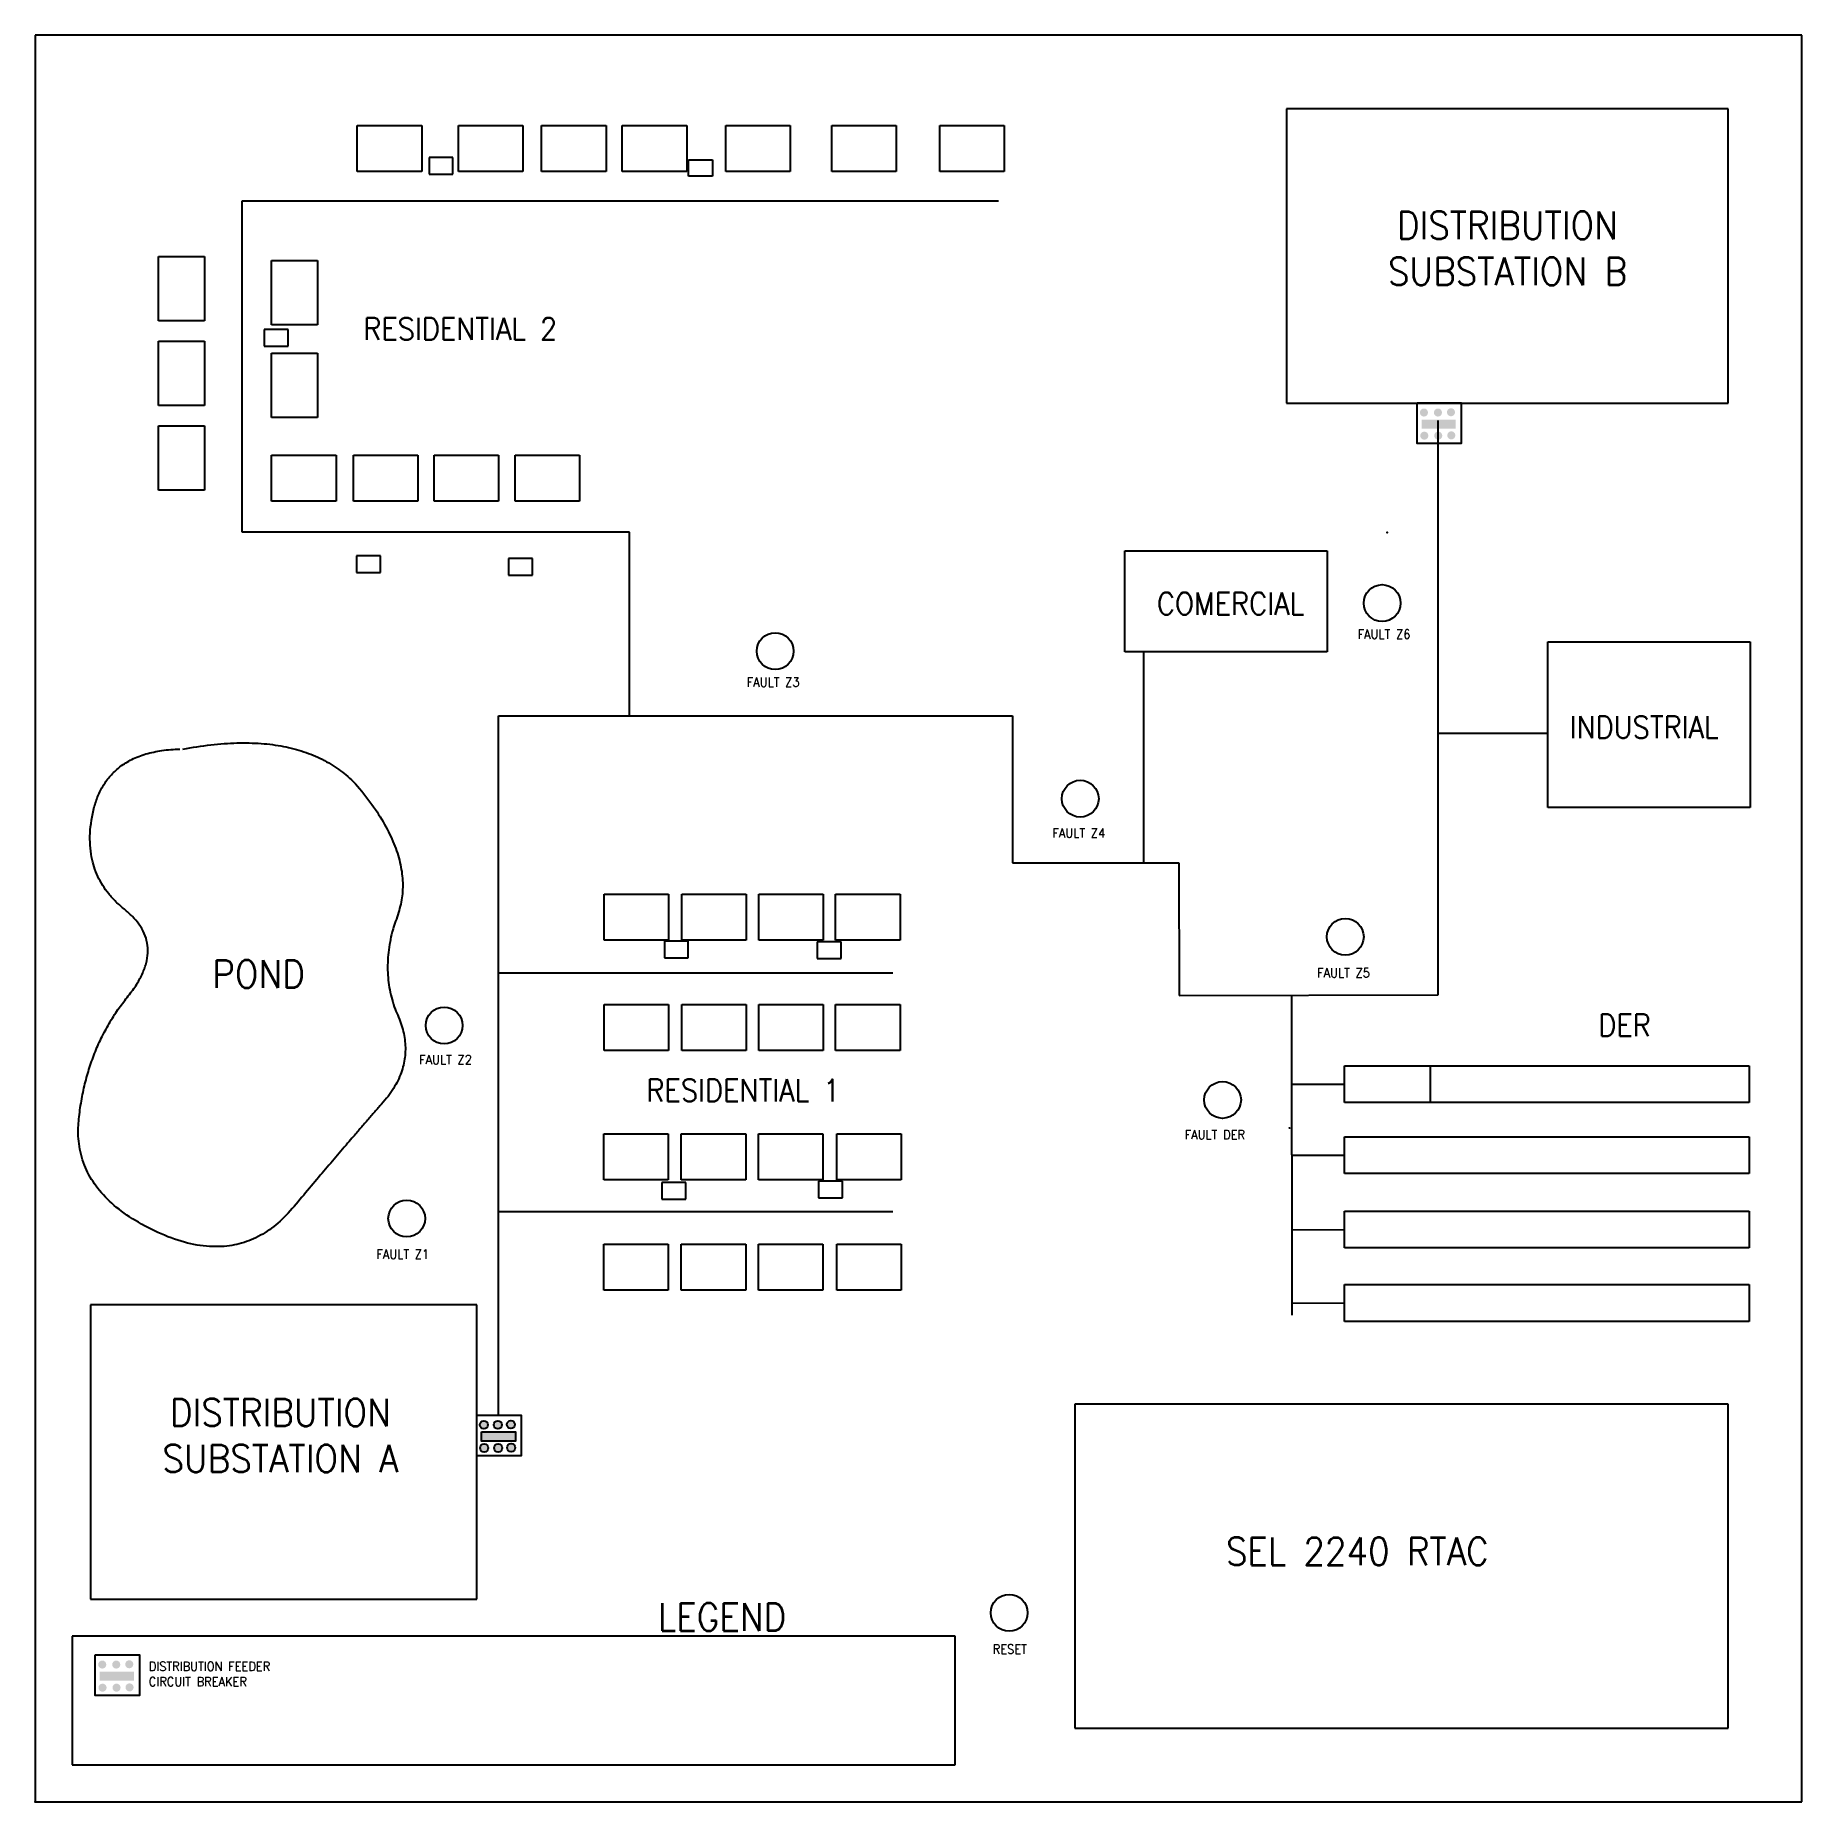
# Model space of a CAD drawing. Header units: inches. Extents: x 0 to 48, y 0 to 48.
import ezdxf

# ---------------------------------------------------------------- set-up
doc = ezdxf.new("R2010")
doc.units = ezdxf.units.IN
doc.header["$MEASUREMENT"] = 0
doc.layers.get('0').update_dxf_attribs({"linetype": 'CONTINUOUS'})
for name, color, linetype in [('Cardboard Layout REV0 v8_Sketch1', 7, 'CONTINUOUS'), ('Cardboard Layout REV0 v8_Sketch2', 7, 'CONTINUOUS'), ('Cardboard Layout REV0 v8_Sketch3', 7, 'CONTINUOUS'), ('Cardboard Layout REV0 v8_Sketch4', 7, 'CONTINUOUS'), ('Cardboard Layout REV0 v8_Sketch5', 7, 'CONTINUOUS')]:
    doc.layers.add(name, color=color, linetype=linetype)
doc.styles.get("Standard").update_dxf_attribs({"font": 'standard'})

msp = doc.modelspace()

# ---------------------------------------------------------------- hatches: boundary and pattern name
h = msp.add_hatch(color=256)
edge = h.paths.add_edge_path(flags=0)
edge.add_arc((37.736, 37.749), 0.11, 0, 360)
edge.add_arc((38.116, 37.749), 0.11, 0, 360)
edge.add_arc((38.47, 37.757), 0.11, 0, 360)
edge.add_arc((37.745, 37.121), 0.11, 0, 360)
edge.add_arc((38.124, 37.121), 0.11, 0, 360)
edge.add_arc((38.479, 37.129), 0.11, 0, 360)
for points in [[(37.669, 37.556), (38.596, 37.556), (38.596, 37.308), (37.669, 37.308)], [(12.122, 10.047), (13.049, 10.047), (13.049, 9.799), (12.122, 9.799)], [(1.752, 3.533), (2.679, 3.533), (2.679, 3.285), (1.752, 3.285)]]:
    msp.add_hatch(color=256).paths.add_polyline_path(points, flags=0)
h = msp.add_hatch(color=256)
edge = h.paths.add_edge_path(flags=0)
edge.add_arc((12.189, 10.24), 0.11, 0, 360)
edge.add_arc((12.568, 10.24), 0.11, 0, 360)
edge.add_arc((12.923, 10.248), 0.11, 0, 360)
edge.add_arc((12.197, 9.612), 0.11, 0, 360)
edge.add_arc((12.577, 9.612), 0.11, 0, 360)
edge.add_arc((12.931, 9.62), 0.11, 0, 360)
h = msp.add_hatch(color=256)
edge = h.paths.add_edge_path(flags=0)
edge.add_arc((1.819, 3.726), 0.11, 0, 360)
edge.add_arc((2.199, 3.726), 0.11, 0, 360)
edge.add_arc((2.553, 3.734), 0.11, 0, 360)
edge.add_arc((1.827, 3.098), 0.11, 0, 360)
edge.add_arc((2.207, 3.098), 0.11, 0, 360)
edge.add_arc((2.561, 3.106), 0.11, 0, 360)

# ---------------------------------------------------------------- linework, layer by layer
msp.add_line((37.9, 20), (37.9, 19))
for points in [[(37.547, 38.009), (38.747, 38.009), (38.747, 36.909), (37.547, 36.909)], [(12, 10.5), (13.2, 10.5), (13.2, 9.4), (12, 9.4)], [(12.122, 10.047), (13.049, 10.047), (13.049, 9.799), (12.122, 9.799)], [(1.63, 3.986), (2.83, 3.986), (2.83, 2.886), (1.63, 2.886)]]:
    msp.add_lwpolyline(points, close=True)
for centre in [(12.189, 10.24), (12.568, 10.24), (12.923, 10.248), (12.197, 9.612), (12.577, 9.612), (12.931, 9.62)]:
    msp.add_circle(centre, 0.11)
msp.add_open_spline([(4.008, 28.604), (7.474, 29.254), (10.376, 25.538), (9.3, 22.615), (10.408, 20.088), (8.469, 17.891), (5.561, 14.415), (0.981, 16.578), (1.383, 20.484), (3.644, 23.277), (1.206, 25.218), (1.928, 28.555), (3.931, 28.604)], degree=2)
at = {"layer": 'Cardboard Layout REV0 v8_Sketch1'}
for p, q in [((48, 48), (0, 48)), ((0, 48), (0, 0)), ((48, 0), (48, 48)), ((46, 46), (34, 46)), ((34, 46), (34, 38)), ((46, 38), (46, 46)), ((8.75, 45.55), (10.5, 45.55)), ((8.75, 44.3), (8.75, 45.55)), ((10.5, 45.55), (10.5, 44.3)), ((11.5, 45.55), (13.25, 45.55)), ((11.5, 44.3), (11.5, 45.55)), ((13.25, 45.55), (13.25, 44.3)), ((13.759, 45.55), (15.509, 45.55)), ((13.759, 44.3), (13.759, 45.55)), ((15.509, 45.55), (15.509, 44.3)), ((15.95, 44.3), (15.95, 45.55)), ((15.95, 45.55), (17.7, 45.55)), ((17.7, 45.55), (17.7, 44.3)), ((18.766, 45.55), (20.516, 45.55)), ((18.766, 44.3), (18.766, 45.55)), ((20.516, 45.55), (20.516, 44.3)), ((21.647, 45.55), (23.397, 45.55)), ((21.647, 44.3), (21.647, 45.55)), ((23.397, 45.55), (23.397, 44.3)), ((24.58, 45.55), (26.33, 45.55)), ((24.58, 44.3), (24.58, 45.55)), ((26.33, 45.55), (26.33, 44.3)), ((10.7, 44.679), (10.7, 44.229)), ((11.35, 44.679), (10.7, 44.679)), ((11.35, 44.229), (11.35, 44.679)), ((10.5, 44.3), (8.75, 44.3)), ((10.7, 44.229), (11.35, 44.229)), ((13.25, 44.3), (11.5, 44.3)), ((15.509, 44.3), (13.759, 44.3)), ((17.7, 44.3), (15.95, 44.3)), ((17.753, 44.169), (17.753, 44.619)), ((17.753, 44.619), (18.403, 44.619)), ((18.403, 44.169), (17.753, 44.169)), ((18.403, 44.619), (18.403, 44.169)), ((20.516, 44.3), (18.766, 44.3)), ((23.397, 44.3), (21.647, 44.3)), ((26.33, 44.3), (24.58, 44.3)), ((3.351, 41.991), (4.601, 41.991)), ((3.351, 40.241), (3.351, 41.991)), ((4.601, 41.991), (4.601, 40.241)), ((6.422, 40.131), (6.422, 41.881)), ((6.422, 41.881), (7.672, 41.881)), ((7.672, 41.881), (7.672, 40.131)), ((4.601, 40.241), (3.351, 40.241)), ((6.868, 40.005), (6.218, 40.005)), ((6.218, 40.005), (6.218, 39.555)), ((7.672, 40.131), (6.422, 40.131)), ((6.868, 39.555), (6.868, 40.005)), ((3.351, 39.69), (4.601, 39.69)), ((3.351, 37.94), (3.351, 39.69)), ((4.601, 39.69), (4.601, 37.94)), ((6.218, 39.555), (6.868, 39.555)), ((6.422, 37.616), (6.422, 39.366)), ((6.422, 39.366), (7.672, 39.366)), ((7.672, 39.366), (7.672, 37.616)), ((4.601, 37.94), (3.351, 37.94)), ((34, 38), (46, 38)), ((7.672, 37.616), (6.422, 37.616)), ((3.351, 35.642), (3.351, 37.392)), ((3.351, 37.392), (4.601, 37.392)), ((4.601, 37.392), (4.601, 35.642)), ((6.422, 35.342), (6.422, 36.592)), ((6.422, 36.592), (8.172, 36.592)), ((8.172, 36.592), (8.172, 35.342)), ((8.649, 35.342), (8.649, 36.592)), ((8.649, 36.592), (10.399, 36.592)), ((10.399, 36.592), (10.399, 35.342)), ((10.839, 36.592), (12.589, 36.592)), ((10.839, 35.342), (10.839, 36.592)), ((12.589, 36.592), (12.589, 35.342)), ((13.038, 36.592), (14.788, 36.592)), ((13.038, 35.342), (13.038, 36.592)), ((14.788, 36.592), (14.788, 35.342)), ((4.601, 35.642), (3.351, 35.642)), ((8.172, 35.342), (6.422, 35.342)), ((10.399, 35.342), (8.649, 35.342)), ((12.589, 35.342), (10.839, 35.342)), ((14.788, 35.342), (13.038, 35.342)), ((8.731, 33.851), (8.731, 33.401)), ((9.381, 33.851), (8.731, 33.851)), ((9.381, 33.401), (9.381, 33.851)), ((12.861, 33.779), (12.861, 33.329)), ((13.511, 33.779), (12.861, 33.779)), ((13.511, 33.329), (13.511, 33.779)), ((29.605, 31.244), (29.605, 33.994)), ((29.605, 33.994), (35.105, 33.994)), ((35.105, 33.994), (35.105, 31.244)), ((8.731, 33.401), (9.381, 33.401)), ((12.861, 33.329), (13.511, 33.329)), ((35.105, 31.244), (29.605, 31.244)), ((41.098, 31.516), (46.598, 31.516)), ((41.098, 27.016), (41.098, 31.516)), ((46.598, 31.516), (46.598, 27.016)), ((46.598, 27.016), (41.098, 27.016)), ((15.456, 24.661), (17.206, 24.661)), ((15.456, 23.411), (15.456, 24.661)), ((17.206, 24.661), (17.206, 23.411)), ((17.567, 24.661), (19.317, 24.661)), ((17.567, 23.411), (17.567, 24.661)), ((19.317, 24.661), (19.317, 23.411)), ((19.657, 24.661), (21.407, 24.661)), ((19.657, 23.411), (19.657, 24.661)), ((21.407, 24.661), (21.407, 23.411)), ((21.748, 23.411), (21.748, 24.661)), ((21.748, 24.661), (23.498, 24.661)), ((23.498, 24.661), (23.498, 23.411)), ((17.206, 23.411), (15.456, 23.411)), ((17.744, 23.382), (17.094, 23.382)), ((17.094, 23.382), (17.094, 22.932)), ((19.317, 23.411), (17.567, 23.411)), ((17.744, 22.932), (17.744, 23.382)), ((21.407, 23.411), (19.657, 23.411)), ((21.248, 23.366), (21.248, 22.916)), ((21.898, 23.366), (21.248, 23.366)), ((23.498, 23.411), (21.748, 23.411)), ((21.898, 22.916), (21.898, 23.366)), ((17.094, 22.932), (17.744, 22.932)), ((21.248, 22.916), (21.898, 22.916)), ((15.456, 21.661), (17.206, 21.661)), ((15.456, 20.411), (15.456, 21.661)), ((17.206, 21.661), (17.206, 20.411)), ((17.567, 21.661), (19.317, 21.661)), ((17.567, 20.411), (17.567, 21.661)), ((19.317, 21.661), (19.317, 20.411)), ((19.657, 20.411), (19.657, 21.661)), ((19.657, 21.661), (21.407, 21.661)), ((21.407, 21.661), (21.407, 20.411)), ((21.748, 20.411), (21.748, 21.661)), ((21.748, 21.661), (23.498, 21.661)), ((23.498, 21.661), (23.498, 20.411)), ((17.206, 20.411), (15.456, 20.411)), ((19.317, 20.411), (17.567, 20.411)), ((21.407, 20.411), (19.657, 20.411)), ((23.498, 20.411), (21.748, 20.411)), ((35.572, 19), (35.572, 20)), ((35.572, 20), (46.572, 20)), ((46.572, 20), (46.572, 19)), ((46.572, 19), (35.572, 19)), ((15.448, 18.147), (17.198, 18.147)), ((15.448, 16.897), (15.448, 18.147)), ((17.198, 18.147), (17.198, 16.897)), ((17.554, 16.897), (17.554, 18.147)), ((17.554, 18.147), (19.304, 18.147)), ((19.304, 18.147), (19.304, 16.897)), ((19.65, 16.897), (19.65, 18.147)), ((19.65, 18.147), (21.4, 18.147)), ((21.4, 18.147), (21.4, 16.897)), ((21.781, 18.147), (23.531, 18.147)), ((21.781, 16.897), (21.781, 18.147)), ((23.531, 18.147), (23.531, 16.897)), ((35.572, 17.068), (35.572, 18.068)), ((35.572, 18.068), (46.572, 18.068)), ((46.572, 18.068), (46.572, 17.068)), ((17.198, 16.897), (15.448, 16.897)), ((17.025, 16.825), (17.025, 16.375)), ((17.675, 16.825), (17.025, 16.825)), ((19.304, 16.897), (17.554, 16.897)), ((17.675, 16.375), (17.675, 16.825)), ((21.4, 16.897), (19.65, 16.897)), ((21.284, 16.86), (21.284, 16.41)), ((21.934, 16.86), (21.284, 16.86)), ((23.531, 16.897), (21.781, 16.897)), ((21.934, 16.41), (21.934, 16.86)), ((46.572, 17.068), (35.572, 17.068)), ((17.025, 16.375), (17.675, 16.375)), ((21.284, 16.41), (21.934, 16.41)), ((35.572, 16.046), (46.572, 16.046)), ((35.572, 15.046), (35.572, 16.046)), ((46.572, 16.046), (46.572, 15.046)), ((15.448, 15.147), (17.198, 15.147)), ((15.448, 13.897), (15.448, 15.147)), ((17.198, 15.147), (17.198, 13.897)), ((17.554, 15.147), (19.304, 15.147)), ((17.554, 13.897), (17.554, 15.147)), ((19.304, 15.147), (19.304, 13.897)), ((19.65, 13.897), (19.65, 15.147)), ((19.65, 15.147), (21.4, 15.147)), ((21.4, 15.147), (21.4, 13.897)), ((21.781, 15.147), (23.531, 15.147)), ((21.781, 13.897), (21.781, 15.147)), ((23.531, 15.147), (23.531, 13.897)), ((46.572, 15.046), (35.572, 15.046)), ((35.572, 14.053), (46.572, 14.053)), ((35.572, 13.053), (35.572, 14.053)), ((46.572, 14.053), (46.572, 13.053)), ((1.5, 13.5), (1.5, 5.5)), ((12, 13.5), (1.5, 13.5)), ((12, 5.5), (12, 13.5)), ((17.198, 13.897), (15.448, 13.897)), ((19.304, 13.897), (17.554, 13.897)), ((21.4, 13.897), (19.65, 13.897)), ((23.531, 13.897), (21.781, 13.897)), ((46.572, 13.053), (35.572, 13.053)), ((46, 10.8), (28.25, 10.8)), ((28.25, 10.8), (28.25, 2)), ((46, 2), (46, 10.8)), ((1.5, 5.5), (12, 5.5)), ((1, 4.5), (1, 1)), ((25, 4.5), (1, 4.5)), ((25, 1), (25, 4.5)), ((28.25, 2), (46, 2)), ((1, 1), (25, 1)), ((0, 0), (48, 0))]:
    msp.add_line(p, q, dxfattribs=at)
msp.add_point((0, 0), dxfattribs=at)
at = {"layer": 'Cardboard Layout REV0 v8_Sketch2'}
for p in [(36.733, 34.493), (0, 0)]:
    msp.add_point(p, dxfattribs=at)
at = {"layer": 'Cardboard Layout REV0 v8_Sketch3'}
for p, q in [((5.622, 43.5), (26.177, 43.5)), ((5.622, 34.5), (5.622, 43.5)), ((38.123, 21.922), (38.123, 37.532)), ((16.147, 34.5), (5.622, 34.5)), ((16.147, 29.51), (16.147, 34.5)), ((35.105, 31.244), (29.605, 31.244)), ((30.125, 25.511), (30.125, 31.244)), ((41.098, 27.016), (41.098, 31.516)), ((12.586, 10.485), (12.586, 29.51)), ((12.586, 29.51), (26.552, 29.51)), ((26.552, 29.51), (26.552, 25.511)), ((38.123, 29.039), (41.098, 29.039)), ((26.552, 25.511), (30.125, 25.511)), ((30.125, 25.511), (31.076, 25.511)), ((31.076, 25.511), (31.082, 21.91)), ((12.586, 22.524), (23.304, 22.524)), ((31.082, 21.91), (38.123, 21.922)), ((34.132, 21.915), (34.146, 13.217)), ((35.572, 19), (35.572, 20)), ((34.136, 19.498), (35.572, 19.5)), ((35.572, 17.068), (35.572, 18.068)), ((34.139, 17.566), (35.572, 17.568)), ((12.586, 16.039), (23.304, 16.039)), ((35.572, 15.046), (35.572, 16.046)), ((34.142, 15.544), (35.572, 15.546)), ((35.572, 13.053), (35.572, 14.053)), ((34.146, 13.551), (35.572, 13.553))]:
    msp.add_line(p, q, dxfattribs=at)
msp.add_point((0, 0), dxfattribs=at)
at = {"layer": 'Cardboard Layout REV0 v8_Sketch4'}
msp.add_point((0, 0), dxfattribs=at)
at = {"layer": 'Cardboard Layout REV0 v8_Sketch5'}
for centre in [(36.598, 32.572), (20.106, 31.266), (28.396, 27.256), (35.598, 23.504), (11.109, 21.093), (32.264, 19.069), (10.092, 15.847), (26.464, 5.132)]:
    msp.add_circle(centre, 0.5, dxfattribs=at)
msp.add_point((0, 0), dxfattribs=at)

# ---------------------------------------------------------------- texts
for s, insert, char_height, width, attachment_point in [('DISTRIBUTION\\PSUBSTATION B', (40.003, 43.211), 0.75, 7.3125, 2), ('RESIDENTIAL 2', (8.911, 40.325), 0.6, 5.78333, 1), ('COMERCIAL', (30.479, 32.856), 0.6, 4.13333, 1), ('FAULT Z6', (35.933, 31.85), 0.25, 1.60417, 1), ('FAULT Z3', (19.333, 30.55), 0.25, 1.60417, 1), ('INDUSTRIAL', (41.696, 29.498), 0.6, 4.46667, 1), ('FAULT Z4', (27.639, 26.45), 0.25, 1.63194, 1), ('POND', (4.805, 22.864), 0.75, 2.41667, 1), ('FAULT Z5', (34.833, 22.65), 0.25, 1.60417, 1), ('DER', (42.472, 21.398), 0.6, 1.33333, 1), ('FAULT Z2', (10.429, 20.289), 0.25, 1.60417, 1), ('RESIDENTIAL 1', (16.606, 19.631), 0.6, 5.65, 1), ('FAULT DER', (31.233, 18.25), 0.25, 1.82639, 1), ('RESET', (34.066, 18.312), 0.00984, 0.03828, 1), ('FAULT Z1', (9.269, 15.003), 0.25, 1.54861, 1), ('DISTRIBUTION\\PSUBSTATION A', (6.659, 10.951), 0.75, 7.39583, 2), ('SEL 2240 RTAC', (32.35, 7.179), 0.75, 7.79167, 1), ('LEGEND', (16.919, 5.392), 0.75, 3.5, 1), ('RESET', (26.016, 4.27), 0.25, 0.97222, 1), ('DISTRIBUTION FEEDER\\PCIRCUIT BREAKER', (3.084, 3.803), 0.25, 3.57639, 1)]:
    msp.add_mtext(s, dxfattribs=dict(insert=insert, char_height=char_height, width=width, attachment_point=attachment_point))

doc.saveas('drawing.dxf')
